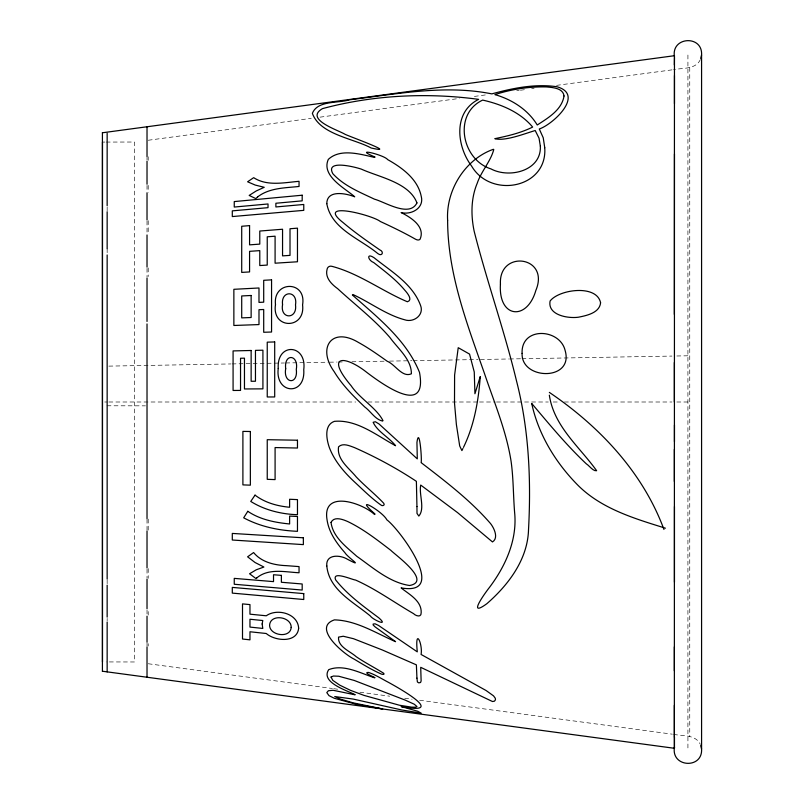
<?xml version="1.0" encoding="UTF-8"?>
<svg xmlns="http://www.w3.org/2000/svg" width="804" height="804" viewBox="0 0 804 804"><rect width="100%" height="100%" fill="white"/><g stroke="black" fill="none" stroke-linecap="round" stroke-linejoin="round"><path stroke-width="0.6" stroke-dasharray="4.02 3.01" d="M700.395 59.566C695.601 69.697 682.656 67.787 673.571 69.646M148.207 140.258L311.289 118.339M320.002 117.163L459.436 98.43M474.38 96.42L488.068 94.581M516.701 90.731L519.193 90.39M520.439 90.229L526.66 89.395M531.645 88.721L534.137 88.39M556.539 85.375L672.325 69.817M108.852 366.121L230.859 363.941M232.004 363.921L273.249 363.187M274.104 363.167L284.495 362.986M285.742 362.966L328.243 362.202M329.489 362.182L337.097 362.051M338.243 362.031L344.514 361.911M351.921 361.78L384.483 361.197M389.488 361.117L411.98 360.715M413.236 360.684L477.928 359.539M480.39 359.488L508.811 358.986M509.475 358.976L521.163 358.765M521.977 358.745L671.963 356.071M676.807 355.991L687.922 355.79M102.48 142.077L104.942 142.067M106.178 142.067L134.509 142.027L134.509 661.973L106.178 661.933M104.701 402L106.992 402M108.852 402L355.74 402M367.981 402L478.229 402M479.475 402L495.214 402M496.45 402L548.338 402M553.222 402L558.217 402M564.398 402L671.963 402M676.807 402L687.922 402M106.992 405.779L145.454 405.849M148.207 663.742L332.454 688.505M333.7 688.676L338.685 689.34M359.84 692.194L389.719 696.204M404.663 698.214L412.13 699.219M419.598 700.224L672.325 734.183M673.571 734.353C682.656 736.213 695.601 734.303 700.395 744.434M689.752 67.476L689.752 736.524M687.922 55.004L687.922 749.911M148.207 156.76L148.207 160.338M148.207 185.362L148.207 192.468M148.207 220.648L148.207 234.235M148.207 267.903L148.207 276.556M148.207 519.082L148.207 531.153M148.207 568.559L148.207 578.377M148.207 611.532L148.207 615.09M148.207 643.662L148.207 646.054M147.021 156.338L147.021 159.946M147.021 185.392L147.021 191.563M147.021 221.04L147.021 234.477M147.021 268.365L147.021 277.43M147.021 519.284L147.021 531.032M147.021 569.232L147.021 577.996M147.021 609.965L147.021 615.432M147.021 642.989L147.021 646.728M107.153 206.879L107.153 210.879M107.153 248.737L107.153 254.305M107.153 579.714L107.153 583.915M107.153 618.356L107.153 621.05"/><path stroke-width="1.21" d="M674.355 737.017L674.355 705.349M674.355 670.777L674.355 646.858M674.355 481.445L674.355 449.366M674.355 402L674.355 362.483M674.355 314.404L674.466 57.436M674.355 64.953L674.466 55.707M674.466 737.047L674.466 748.102L674.466 747.147M674.466 582.156L674.466 506.56M674.466 441.637L674.466 425.035M674.466 153.986L674.355 748.283L102.42 671.229M674.466 103.646L674.466 75.546M674.355 56.079C671.652 36.522 702.756 34.934 701.58 54.963L701.58 749.037C702.756 769.066 671.652 767.478 674.355 747.921M700.686 58.421L701.58 54.963M463.466 447.386C474.219 425.376 478.491 400.784 480.269 376.543L474.933 393.749L474.259 371.991L469.556 354.102L458.23 347.69L454.602 375.146L454.501 403.025L456.391 424.592L459.697 445.969L461.918 450.602L462.953 448.461M383.026 420.703C376.483 407.849 359.679 398.533 351.117 385.719C324.635 354.433 345.027 355.026 366.976 372.533C381.528 383.508 427.949 417.618 419.507 372.393C406.442 339.981 377.729 317.54 352.373 294.978L352.906 294.525C370.342 302.515 385.98 314.746 404.643 319.771C413.588 322.927 424.442 315.078 420.492 305.269C412.512 283.772 391.216 271.511 374.111 257.762C366.212 252.426 367.82 260.305 373.679 262.536C384.543 271.119 395.859 279.45 404.754 290.164C407.045 292.696 413.326 300.033 407.387 301.761C382 291.048 358.986 273.4 331.841 266.305C329.63 265.642 327.328 267.089 327.067 269.39C324.876 277.611 331.499 284.214 337.62 288.636C355.167 304.837 374.342 319.409 389.97 337.569C397.92 348.614 411.467 359.318 411.397 373.79C402.201 377.94 395.226 364.343 387.176 361.227C377.86 354.614 368.513 347.981 358.494 342.464C331.519 326.233 316.997 348.052 334.193 371.679C342.293 385.126 353.499 396.221 364.765 406.995C370.674 411.266 375.156 419.447 382.513 421.035M375.006 677.682C373.649 676.938 362.333 672.094 368.654 672.466C375.659 674.868 381.94 678.958 388.483 682.365C400.794 689.108 447.165 715.439 401.106 706.545L417.698 711.238L421.185 713.148L401.91 710.012L353.328 699.098L334.735 696.545L340.836 699.229L352.976 702.807L382.734 708.977L356.564 704.364L334.303 698.274L328.977 695.641L326.806 692.606L328.384 690.736L333.157 690.284L354.785 694.756M102.42 132.771L674.355 55.717M355.137 694.726C347.69 690.706 320.143 682.485 328.705 669.662C343.62 663.772 360.393 673.189 374.513 677.792M665.421 528.178C634.467 518.56 601.452 508.801 577.905 485.234C555.664 462.762 538.419 434.562 531.705 403.457C549.222 424.14 566.498 445.165 586.257 463.787C589.362 465.667 592.99 471.375 596.658 470.732C579.513 446.743 554.006 426.582 549.333 395.166M549.333 392.392C599.221 426.14 642.818 472.229 663.953 529.454M700.686 745.579L701.58 749.037M147.021 126.6L147.021 156.338M147.021 161.152L147.021 184.227M147.021 192.789L147.021 219.984M147.021 234.979L147.021 267.139M147.021 278.184L147.021 321.449M147.021 323.942L147.021 518.68M147.021 531.032L147.021 568.006M147.021 579.061L147.021 608.718M147.021 616.186L147.021 642.235M147.021 647.18L147.021 677.39M107.153 133.293L107.153 205.663M107.153 211.753L107.153 248.737M107.153 254.958L107.153 579.031M107.153 585.141L107.153 617.11M107.153 622.075L107.153 671.903M102.48 142.027L102.48 661.973M102.42 132.59L102.42 671.41M447.627 220.276C447.637 273.521 467.134 324.042 484.49 373.558C494.239 402.502 506.369 431.075 511.103 461.426C513.465 478.31 513.233 495.425 514.61 512.399C517.424 539.745 505.636 565.885 489.556 587.292C485.355 592.588 466.461 618.577 486.902 603.663C508.52 584.789 527.786 559.313 528.529 529.464C531.203 479.747 528.942 429.296 516.5 380.895C504.379 330.444 486.882 281.47 474.159 231.22C470.842 215.341 470.893 198.307 477.254 183.171C481.224 171.302 490.681 161.383 493.767 149.564L493.405 149.283C465.104 159.232 445.808 190.216 447.627 220.276M522.097 353.398C521.052 380.433 574.267 381.146 565.091 350.363C559.775 328.384 520.881 326.303 522.097 353.398M416.944 506.55L417.005 513.424L418.834 516.067C425.276 508.681 418.783 494.47 420.713 485.063L457.566 512.62L492.48 541.936C498.802 538.027 494.158 528.188 490.571 523.605C470.35 500.249 445.476 481.395 421.095 462.601C422.18 460.22 419.296 424.964 416.944 442.481L417.286 458.883L378.986 423.949L375.378 421.748L373.146 422.281C377.408 431.658 389.126 437.366 395.568 445.728C376.764 435.567 356.956 419.286 334.414 421.346C323.68 425.075 326.565 439.687 329.449 447.818C334.564 461.094 344.052 472.169 354.333 481.777C362.916 489.696 371.227 498.078 380.744 504.882C382.111 506.45 385.428 505.425 383.709 503.254C375.026 494.018 364.966 486.139 356.232 476.923C349.127 468.169 336.595 459.486 338.554 446.843C342.856 442.602 349.68 445.848 354.504 447.607C376.001 457.114 396.794 468.33 416.382 481.345L416.944 506.55M282.556 304.656C279.882 319.439 297.5 319.65 295.51 304.877C298.053 290.274 280.646 290.033 282.556 304.656M285.691 368.704C283.028 383.689 298.254 385.287 296.294 369.428C298.977 354.443 283.742 352.946 285.691 368.704M416.944 678.124L417.397 681.973L418.834 682.877L420.582 682.465L421.125 680.908L420.713 667.32L492.48 701.52L494.46 701.168L495.465 699.792L495.304 698.284L493.545 695.872L486.098 690.525L421.095 654.466C422.894 643.672 414.683 626.467 417.286 651.863L378.513 625.442L375.066 623.814L373.146 624.065L373.167 624.999L375.096 626.879L395.568 641.672C375.96 633.13 356.363 620.427 334.414 619.874C311.661 627.542 344.032 654.376 354.333 659.23C362.936 664.426 371.569 669.692 380.744 673.792C381.538 674.395 385.186 674.958 383.709 673.28C374.644 667.611 365.076 662.757 356.232 656.717C350.092 651.2 337.549 646.778 338.554 637.12L343.258 636.245L353.509 638.708L382.312 649.974L416.382 664.858L416.944 678.124M540.338 146.077C541.655 170.8 509.455 178.749 490.983 168.91C461.747 159.694 452.843 114.057 482.671 100.088C501.274 104.259 520.158 112.118 532.65 127.072C520.741 133.002 507.756 135.997 494.822 138.67C504.842 141.454 524.097 133.846 535.203 130.529L539.042 138.198L540.338 146.077M275.491 304.585C271.481 329.55 305.61 329.761 302.575 304.887C306.796 280.184 272.687 280.455 275.491 304.585M278.244 368.483C274.948 394.201 305.651 396.432 303.751 369.689C307.118 343.931 276.536 342.072 278.244 368.483M544.74 147.685C547.665 188.247 490.802 199.06 471.546 165.976C456.662 146.318 452.823 112.208 478.621 99.354C426.984 92.4 372.835 95.033 322.434 108.64C304.254 119.283 337.72 129.926 344.856 134.188C347.338 135.735 399.94 154.579 371.157 147.986C353.278 138.328 320.012 134.58 312.374 113.374C317.5 100.148 338.223 103.465 349.65 99.776C396.643 94.078 444.692 84.45 491.847 93.877C512.831 88.138 535.162 83.556 556.951 86.742C585.141 94.701 552.911 124.419 539.283 128.992L543.233 137.775L544.74 147.685M326.806 565.976C329.047 590.046 353.72 602.126 370.373 616.025C372.604 619.582 389.448 627.251 378.875 617.894C363.498 606.407 347.579 594.97 335.58 579.795C331.881 570.478 352.303 579.845 355.569 580.046C376.021 589.131 394.231 602.477 413.547 613.633C415.748 615.964 421.437 617.814 421.185 612.688C421.728 600.789 409.156 594.377 401.106 587.905C449.597 596.417 399.337 528.931 386.824 519.806C382.754 511.414 351.82 493.596 375.076 514.098L374.513 514.49C362.594 503.013 321.761 489.023 327.067 519.917C328.906 532.58 336.695 543.293 344.916 552.68C348.011 557.795 365.056 568.458 347.549 559.313C340.213 554.72 325.56 553.946 326.806 565.976M500.43 284.113C498.178 318.143 527.012 321.309 535.846 290.445C550.308 255.943 498.58 249.26 500.43 284.113M326.806 203.663C331.248 228.989 360.001 238.708 377.79 253.551C381.99 256.978 384.573 251.732 379.669 249.803C367.247 241.16 354.775 232.507 343.238 222.698C314.565 200.307 372.363 215.01 380.312 221.492C391.96 226.869 403.548 232.436 414.713 238.758C416.251 239.662 418.542 240.788 420.05 239.27C425.607 226.587 410.804 217.351 401.106 212.547C411.276 215.241 424.422 208.055 421.226 196.297C417.758 179.031 402.1 167.704 387.659 159.594C384.051 154.75 351.368 147.072 375.076 157.061L374.513 157.393C360.333 154.257 340.363 148.097 328.323 159.383C320.716 176.136 346.132 188.94 354.715 196.799C346.112 193.362 326.816 189.422 326.806 203.663M600.588 302.786C599.543 312.967 586.518 315.6 578.377 317.218C567.604 318.685 547.393 314.987 550.087 301.028C558.961 289.35 596.829 284.093 600.588 302.786M291.189 627.452C290.375 638.718 269.501 635.673 269.591 625.2C270.345 613.492 291.48 616.517 291.189 627.452M262.144 623.974L262.797 628.426L249.964 627.09L249.964 619.241L262.797 620.537L262.144 623.974M298.656 628.175C297.219 643.371 274.918 641.14 266.255 633.502L249.964 631.763L249.964 639.843L242.506 639.019L242.506 603.894L249.964 604.598L249.964 614.176L266.255 615.784C276.978 608.085 297.822 613.372 298.656 628.175M564.026 95.967C561.916 109.867 548.057 117.977 537.243 124.992C527.947 109.666 511.897 99.465 494.912 94.611C511.515 89.234 529.062 86.51 546.529 86.932C552.72 87.535 563.091 88.028 564.026 95.967M331.037 522.389C332.806 537.042 346.454 547.011 356.765 556.288C372.976 567.654 389.397 582.508 409.588 585.503C432.451 581.342 394.875 554.649 390.875 550.368C377.197 539.916 363.498 529.132 347.911 521.635C342.976 519.434 334.142 516.007 331.037 522.389M416.954 202.92C409.407 217.844 385.066 201.975 374.473 199.181C359.88 192.216 343.961 185.905 332.826 173.684C324.786 158.89 356.484 167.393 361.468 169.182C379.257 177.232 409.276 182.588 416.954 202.92M331.037 677.058L332.826 680.385L339.801 685.169L350.443 690.314L363.971 695.38L399.367 705.219L411.527 707.138L415.578 707.208L416.954 706.545L414.281 704.234L405.387 700.183L354.252 680.455L338.715 676.234L333.419 676.033L331.037 677.058M247.793 511.304L243.682 517.816C260.144 526.67 278.908 530.56 297.47 531.313L297.47 516.49L289.621 516.088L289.621 523.967C275.109 522.57 260.044 519.615 247.793 511.304M255.039 495.123L250.747 501.435C264.647 510.118 281.189 514.178 297.47 514.701L297.47 499.616L289.621 499.264L289.621 507.254C277.37 506.108 264.918 502.731 255.039 495.123M257.682 196.869L255.752 198.578L249.18 195.432L256.164 190.99L264.225 187.292L255.21 185.061L247.602 181.784L253.672 177.664C267.109 186.468 284.204 182.578 299.048 181.322L299.048 186.468C285.048 187.965 269.41 187.804 257.682 196.869M256.958 577.764L256.004 578.599L249.572 573.765L256.245 569.795L263.903 567.031L255.059 562.509L247.602 556.81L253.602 552.559C261.511 562.227 274.445 565.202 286.375 565.654L299.048 566.599L299.048 572.76C285.209 572.086 268.787 567.976 256.958 577.764M302.183 195.211L234.255 201.583L234.255 207.05L268.023 203.965L268.023 207.663L232.296 210.869L232.296 216.567L303.761 210.357L303.761 204.467L275.883 206.96L275.883 203.251L302.183 200.849L302.183 195.211M249.572 225.622L241.713 226.266L241.713 272.405L249.572 271.933L249.572 251.34L259.782 250.627L259.782 265.551L267.24 265.079L267.24 236.798L275.089 236.195L275.089 263.199L297.47 261.772L297.47 228.155L290.013 228.748L290.013 255.381L282.556 255.873L282.556 229.24L259.782 231.039L259.782 244.114L249.572 244.858L249.572 225.622M271.561 279.862L263.702 280.305L263.702 302.173L258.988 302.394L258.988 287.983L233.863 289.309L233.863 325.479L258.988 324.575L258.988 309.701L263.702 309.5L263.702 332.273L271.561 332.022L271.561 279.862M251.139 295.48L241.713 295.952L241.713 317.881L251.139 317.51L251.139 295.48M274.697 341.951L267.24 342.162L267.24 396.975L274.697 396.955L274.697 341.951M251.139 350.484L233.08 350.916L233.08 390.463L240.537 390.422L240.537 358.252L244.466 358.172L244.466 388.965L262.918 388.855L262.918 350.202L255.461 350.373L255.461 381.237L251.139 381.277L251.139 350.484M250.356 431.497L242.898 431.396L242.898 484.882L250.356 485.164L250.356 431.497M297.47 440.22L267.24 439.698L267.24 479.325L275.089 479.606L275.089 447.557L297.47 448.029L297.47 440.22M303.359 537.796L232.296 533.424L232.296 540.017L303.359 544.62L303.359 537.796M281.38 575.373L273.521 574.749L273.521 581.624L234.255 578.377L234.255 584.257L302.183 590.056L302.183 583.985L281.38 582.267L281.38 575.373M303.761 593.613L232.296 587.402L232.296 593.111L303.761 599.513L303.761 593.613"/></g></svg>
